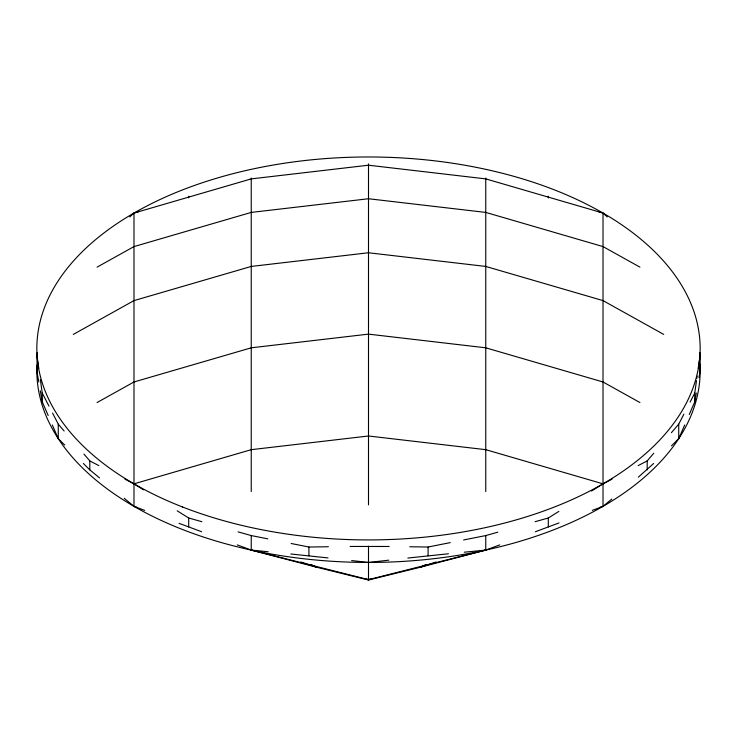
<?xml version="1.0" encoding="UTF-8"?>
<svg xmlns="http://www.w3.org/2000/svg" width="737" height="737" viewBox="0 0 737 737"><rect width="100%" height="100%" fill="white"/><g stroke="black" fill="none" stroke-linecap="round" stroke-linejoin="round"><path stroke-width="1.11" d="M592.281 510.4L603.013 506.356L603.013 213.057L598.637 211.703M38.775 381.987L36.85 370.969L37.329 367.616M689.261 414.461L694.751 401.84L694.751 393.07L696.502 380.661M696.815 378.403L697.138 376.146M698.243 368.251L698.722 364.87M699.035 362.613L700.15 354.718L699.754 352.461M694.751 401.84L696.29 393.014M698.989 377.584L700.15 370.969L700.15 354.718M36.85 370.969L37.246 352.461M671.453 445.867L678.731 438.662L684.682 424.982M671.398 432.702L678.731 424.153L683.899 414.13M690.099 402.098L694.751 393.07M638.15 465.609L647.187 460.92L653.783 453.218M638.353 477.171L653.655 463.472M129.74 216.927L133.987 213.057L139.459 211.372M611.848 499.06L603.013 506.356L599.9 507.397M535.126 521.704L548.3 518.01L558.858 511.414M591.489 491.035L603.013 483.841L612.042 479.151M237.222 544.892L251.243 550.078L316.403 567.177L368.5 580.028L370.343 578.95M97.072 267.144L133.987 246.582L251.243 212.413L368.5 198.741L485.757 212.413L603.013 246.582L639.928 267.144M73.276 334.423L133.987 300.604L251.243 266.435L368.5 252.763L485.757 266.435L603.013 300.604L663.724 334.423M97.072 402.54L133.987 381.978L251.243 347.809L368.5 334.128L485.757 347.809L603.013 381.978L639.928 402.54M425.636 564.671L420.597 567.177L368.5 580.028L366.658 578.95M535.357 531.746L559.024 522.929M436.138 561.99L420.597 567.177L485.757 550.078L499.778 544.892M124.958 479.151L133.987 483.841L251.243 449.671L368.5 436L485.757 449.671L603.013 483.841M463.582 539.972L485.757 535.569L497.825 532.178M485.757 535.569L485.757 550.078L368.5 579.632L251.243 550.078L251.243 535.569L238.079 531.874M409.763 546.762L428.096 547.02L450.27 542.616M388.74 560.184L368.5 562.442L351.632 560.562M407.856 558.047L448.446 553.773M464.273 552.206L485.757 550.078M291.161 543.501L308.904 547.02L328.389 546.753M350.158 546.449L389.127 546.476M251.243 550.078L268.204 551.755M290.811 553.994L328.02 557.927M251.243 535.569L267.872 538.876M177.184 510.815L188.7 518.01L201.874 521.704M137.1 507.397L133.987 506.356L124.267 498.332M300.862 561.99L316.403 567.177L311.364 564.671M179.045 523.334L201.643 531.746M144.719 510.4L133.987 506.356L133.987 213.057L251.243 178.888L368.5 165.208L485.757 178.888L603.013 213.057L607.26 216.927M83.944 454.075L89.813 460.92L98.85 465.609M133.987 483.841L143.586 489.838M83.345 463.472L89.813 469.874L99.532 477.898M52.318 424.982L58.269 438.662L64.736 445.065M52.585 413.125L58.269 424.153L64.137 430.998M40.342 379.537L42.249 393.07L48.964 406.105M40.323 390.813L42.249 401.84L48.2 415.511M699.035 363.157L700.15 370.969M36.85 354.718L38.757 368.251M678.731 424.153L678.731 438.662M647.187 460.92L647.187 469.874M548.3 196.217L548.3 197.894M548.3 518.01L548.3 526.964M485.757 178.022L485.757 491.551M428.096 547.02L428.096 555.79M368.5 163.854L368.5 504.873M368.5 546.191L368.5 580.028M308.904 547.02L308.904 555.79M251.243 178.022L251.243 491.551M188.7 196.217L188.7 197.894M188.7 518.01L188.7 526.964M89.813 460.92L89.813 469.874M58.269 424.153L58.269 438.662M42.249 393.07L42.249 401.84M699.938 364.133A331.65 191.473 0 0 1 369.486 562.442A331.65 191.473 0 0 1 36.997 365.266M182.61 507.019A331.65 191.473 0 0 0 699.302 362.107A331.65 191.473 0 0 0 223.587 176.217A331.65 191.473 0 0 0 182.61 507.019"/></g></svg>
